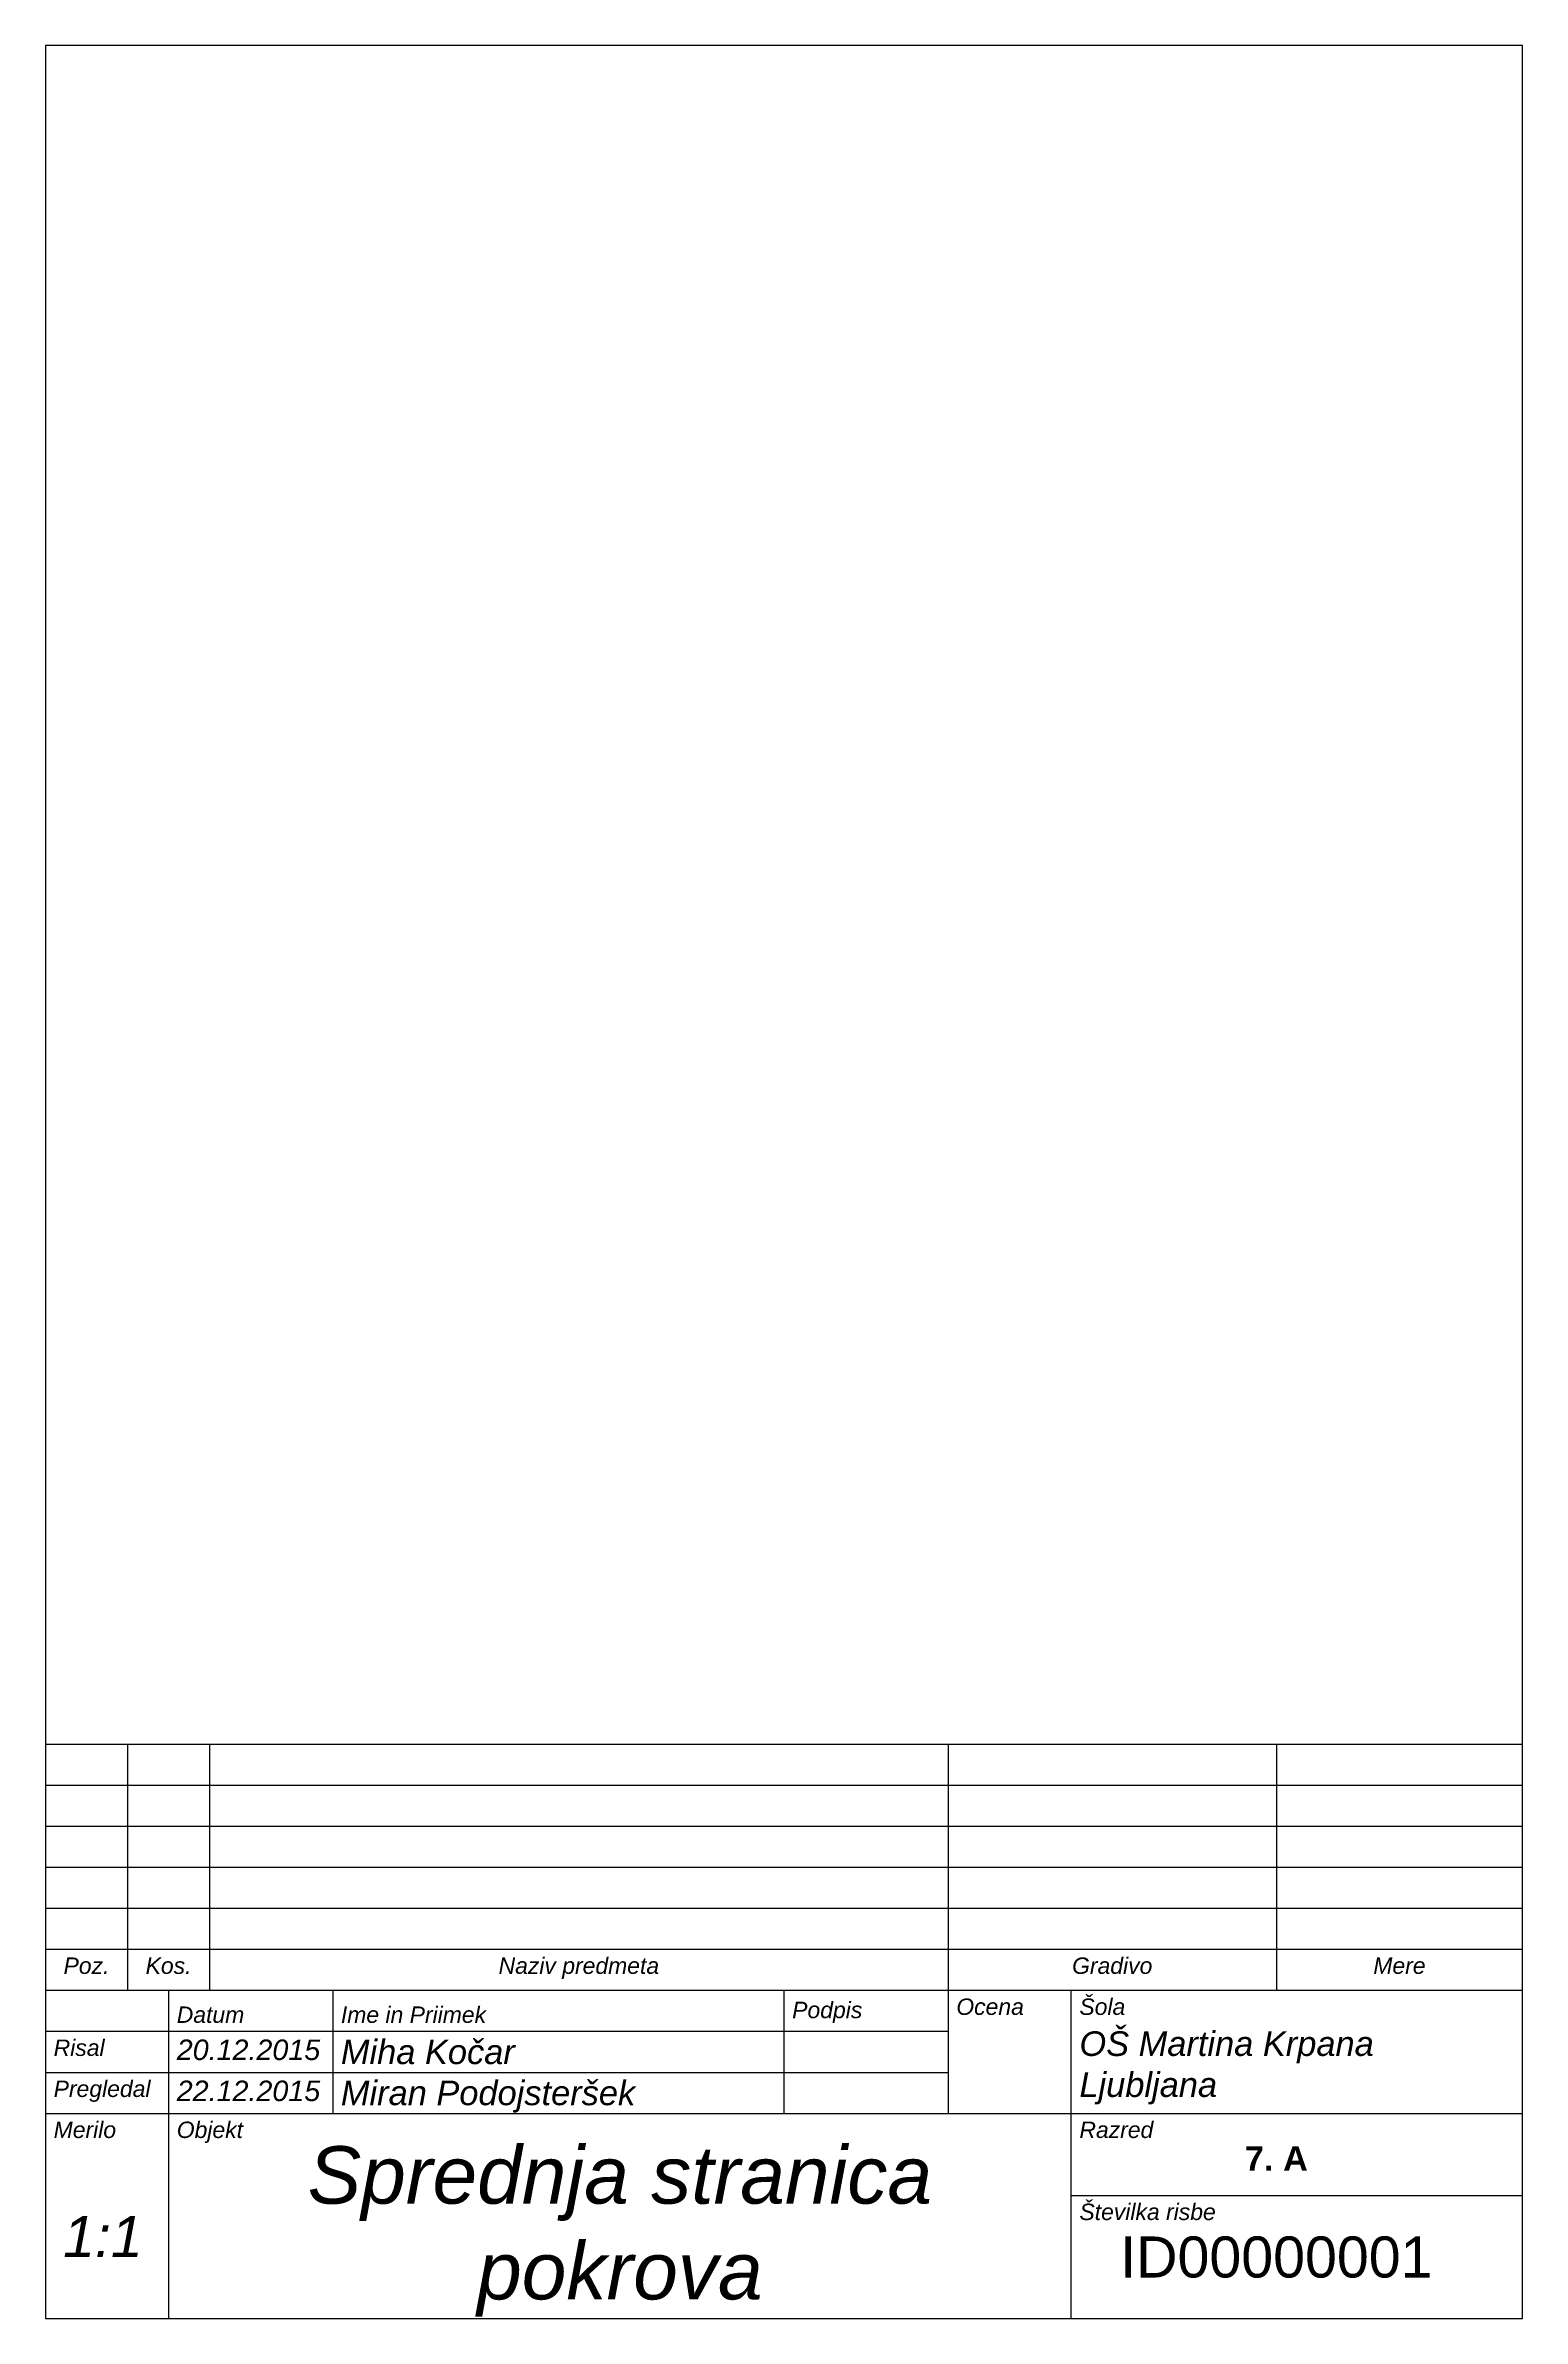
# Model space of a CAD drawing. Header units: millimetres. Extents: x 20 to 200, y 10 to 287.
import ezdxf

# ---------------------------------------------------------------- set-up
doc = ezdxf.new("R2010")
doc.units = ezdxf.units.MM
for name, color, linetype, lineweight, true_color in [('0. Besedilo_noge', 174, 'CONTINUOUS', 25, 0x000080), ('Obroba_risbe', 252, 'CONTINUOUS', 30, 0xa0a0a4), ('Opis_noge', 252, 'CONTINUOUS', 25, 0xa0a0a4)]:
    doc.layers.add(name, color=color, linetype=linetype, lineweight=lineweight, true_color=true_color)
doc.styles.add('textstyle0', font='')
doc.styles.add('textstyle1', font='')
doc.styles.add('textstyle10', font='')
doc.styles.add('textstyle11', font='')
doc.styles.add('textstyle12', font='')
doc.styles.add('textstyle13', font='')
doc.styles.add('textstyle14', font='')
doc.styles.add('textstyle15', font='')
doc.styles.add('textstyle16', font='')
doc.styles.add('textstyle17', font='')
doc.styles.add('textstyle18', font='')
doc.styles.add('textstyle19', font='')
doc.styles.add('textstyle2', font='')
doc.styles.add('textstyle20', font='')
doc.styles.add('textstyle21', font='')
doc.styles.add('textstyle22', font='')
doc.styles.add('textstyle23', font='')
doc.styles.add('textstyle24', font='')
doc.styles.add('textstyle3', font='')
doc.styles.add('textstyle4', font='')
doc.styles.add('textstyle5', font='')
doc.styles.add('textstyle6', font='')
doc.styles.add('textstyle7', font='')
doc.styles.add('textstyle8', font='')
doc.styles.add('textstyle9', font='')
doc.styles.get('textstyle0').set_extended_font_data('Arial', italic=True)
doc.styles.get('textstyle1').set_extended_font_data('Arial', italic=True)
doc.styles.get('textstyle10').set_extended_font_data('Arial', italic=True)
doc.styles.get('textstyle11').set_extended_font_data('Arial', italic=True)
doc.styles.get('textstyle12').set_extended_font_data('Arial', italic=True)
doc.styles.get('textstyle13').set_extended_font_data('Arial', italic=True)
doc.styles.get('textstyle14').set_extended_font_data('Arial', italic=True)
doc.styles.get('textstyle15').set_extended_font_data('Arial', italic=True)
doc.styles.get('textstyle16').set_extended_font_data('Arial', italic=True)
doc.styles.get('textstyle17').set_extended_font_data('Arial', italic=True)
doc.styles.get('textstyle18').set_extended_font_data('Arial', italic=True)
doc.styles.get('textstyle19').set_extended_font_data('Arial', italic=True)
doc.styles.get('textstyle2').set_extended_font_data('Arial', italic=True)
doc.styles.get('textstyle20').set_extended_font_data('Arial', italic=True)
doc.styles.get('textstyle21').set_extended_font_data('Arial', italic=True)
doc.styles.get('textstyle22').set_extended_font_data('Arial', italic=True)
doc.styles.get('textstyle23').set_extended_font_data('Arial', italic=True)
doc.styles.get('textstyle24').set_extended_font_data('Arial', italic=True)
doc.styles.get('textstyle3').set_extended_font_data('Arial', italic=True)
doc.styles.get('textstyle4').set_extended_font_data('Arial', italic=True)
doc.styles.get('textstyle5').set_extended_font_data('Arial', italic=True)
doc.styles.get('textstyle6').set_extended_font_data('Arial', italic=True)
doc.styles.get('textstyle7').set_extended_font_data('Arial', italic=True)
doc.styles.get('textstyle8').set_extended_font_data('Arial', italic=True)
doc.styles.get('textstyle9').set_extended_font_data('Arial', italic=True)

msp = doc.modelspace()

# ---------------------------------------------------------------- linework, layer by layer
at = {"layer": 'Obroba_risbe'}
for p, q in [((20, 287), (20, 10)), ((200, 287), (20, 287)), ((200, 10), (200, 287)), ((20, 80), (200, 80)), ((30, 80), (30, 50)), ((40, 80), (40, 50)), ((130, 80), (130, 50)), ((170, 80), (170, 50)), ((20, 75), (200, 75)), ((20, 70), (200, 70)), ((20, 65), (200, 65)), ((20, 60), (200, 60)), ((20, 55), (200, 55)), ((20, 50), (200, 50)), ((35, 50), (35, 10)), ((55, 50), (55, 35)), ((110, 50), (110, 35)), ((130, 50), (130, 35)), ((145, 10), (145, 50)), ((20, 45), (130, 45)), ((20, 40), (130, 40)), ((20, 35), (200, 35)), ((145, 25), (200, 25)), ((20, 10), (200, 10))]:
    msp.add_line(p, q, dxfattribs=at)

# ---------------------------------------------------------------- texts
at = {"layer": '0. Besedilo_noge', "char_height": 1}
for s, insert, attachment_point, style in [('\\H3;OŠ Martina Krpana\\PLjubljana', (146, 45), 1, 'textstyle15'), ('\\H2.5;20.12.2015', (36, 44), 1, 'textstyle13'), ('\\H3;Miha Kočar', (56, 44), 1, 'textstyle11'), ('\\H2.5;22.12.2015', (36, 39), 1, 'textstyle14'), ('\\H3;Miran Podojsteršek', (56, 39), 1, 'textstyle12'), ('\\H7;Sprednja stranica\\Ppokrova', (90, 31), 2, 'textstyle19'), ('\\fArial|b1|i0|c0|p0;\\H3;7. A', (170, 31), 2, 'textstyle16'), ('\\H5;1:1', (27, 20), 5, 'textstyle18'), ('\\fArial|b0|i0|c0|p0;\\H5;ID00000001', (170, 20), 2, 'textstyle17')]:
    msp.add_mtext(s, dxfattribs=dict(at, insert=insert, attachment_point=attachment_point, style=style))
at = {"layer": 'Opis_noge', "char_height": 1}
for s, insert, attachment_point, style in [('\\H2;Poz.', (25, 54), 2, 'textstyle20'), ('\\H2;Kos.', (35, 54), 2, 'textstyle21'), ('\\H2;Naziv predmeta', (85, 54), 2, 'textstyle22'), ('\\H2;Gradivo', (150, 54), 2, 'textstyle23'), ('\\H2;Mere', (185, 54), 2, 'textstyle24'), ('\\H2;Datum', (36, 46), 7, 'textstyle7'), ('\\H2;Ime in Priimek', (56, 46), 7, 'textstyle8'), ('\\H2;Podpis', (111, 46), 7, 'textstyle9'), ('\\H2;Ocena', (131, 49), 1, 'textstyle10'), ('\\H2;Šola', (146, 49), 1, 'textstyle4'), ('\\H2;Risal', (21, 44), 1, 'textstyle1'), ('\\H2;Pregledal', (21, 39), 1, 'textstyle0'), ('\\H2;Merilo', (21, 34), 1, 'textstyle2'), ('\\H2;Objekt', (36, 34), 1, 'textstyle3'), ('\\H2;Razred', (146, 34), 1, 'textstyle5'), ('\\H2;Številka risbe', (146, 24), 1, 'textstyle6')]:
    msp.add_mtext(s, dxfattribs=dict(at, insert=insert, attachment_point=attachment_point, style=style))

doc.saveas('drawing.dxf')
